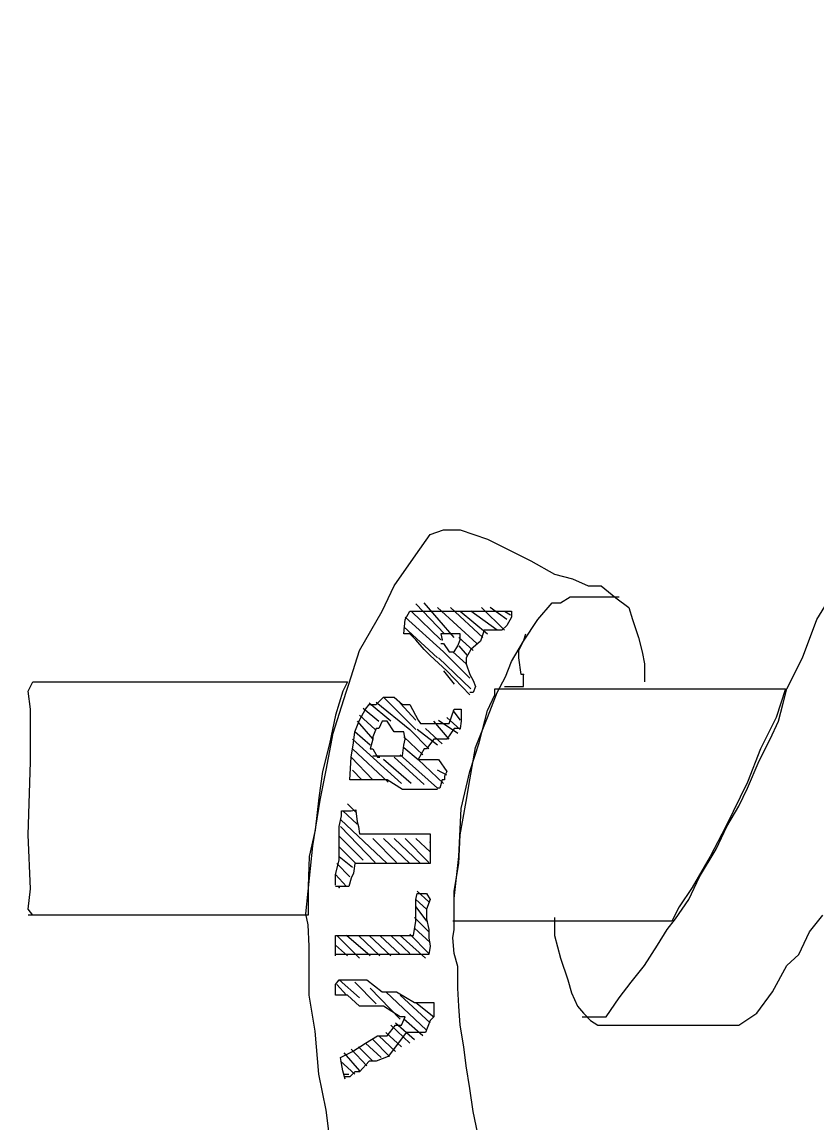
# Model space of a CAD drawing. Extents: x 730854 to 731444, y 4378581 to 4379608.
# Drawn here: x 730886.57 to 730893.22, y 4379448.42 to 4379457.63 of the extents above; entities that cross this region are included whole.
import ezdxf

# ---------------------------------------------------------------- set-up
doc = ezdxf.new("R2010")
doc.units = 0
doc.layers.get('0').update_dxf_attribs({"linetype": 'CONTINUOUS'})

msp = doc.modelspace()

# ---------------------------------------------------------------- linework, layer by layer
at = {"color": 0, "linetype": 'CONTINUOUS'}
for p, q in [((730889.86, 4379453.18), (730889.98, 4379453.35)), ((730889.86, 4379453.18), (730889.98, 4379453.35)), ((730889.98, 4379453.35), (730890.09, 4379453.39)), ((730889.98, 4379453.35), (730890.09, 4379453.39)), ((730890.09, 4379453.39), (730890.23, 4379453.39)), ((730890.09, 4379453.39), (730890.23, 4379453.39)), ((730890.23, 4379453.39), (730890.46, 4379453.31)), ((730890.23, 4379453.39), (730890.46, 4379453.31)), ((730890.46, 4379453.31), (730890.82, 4379453.13)), ((730890.46, 4379453.31), (730890.82, 4379453.13)), ((730889.68, 4379452.92), (730889.86, 4379453.18)), ((730889.68, 4379452.92), (730889.86, 4379453.18)), ((730890.82, 4379453.13), (730891.02, 4379453.02)), ((730890.82, 4379453.13), (730891.02, 4379453.02)), ((730891.02, 4379453.02), (730891.17, 4379452.98)), ((730891.02, 4379453.02), (730891.17, 4379452.98)), ((730891.17, 4379452.98), (730891.3, 4379452.92)), ((730891.17, 4379452.98), (730891.3, 4379452.92)), ((730893.21, 4379452.64), (730893.42, 4379452.98)), ((730893.21, 4379452.64), (730893.42, 4379452.98)), ((730889.58, 4379452.71), (730889.68, 4379452.92)), ((730889.58, 4379452.71), (730889.68, 4379452.92)), ((730891.3, 4379452.92), (730891.41, 4379452.92)), ((730891.3, 4379452.92), (730891.41, 4379452.92)), ((730891.41, 4379452.92), (730891.53, 4379452.82)), ((730891.41, 4379452.92), (730891.53, 4379452.82)), ((730891.07, 4379452.78), (730891.15, 4379452.83)), ((730891.07, 4379452.78), (730891.15, 4379452.83)), ((730891.15, 4379452.83), (730891.2, 4379452.83)), ((730891.15, 4379452.83), (730891.2, 4379452.83)), ((730891.2, 4379452.83), (730891.26, 4379452.83)), ((730891.2, 4379452.83), (730891.26, 4379452.83)), ((730891.26, 4379452.83), (730891.33, 4379452.83)), ((730891.26, 4379452.83), (730891.33, 4379452.83)), ((730891.33, 4379452.83), (730891.41, 4379452.83)), ((730891.33, 4379452.83), (730891.41, 4379452.83)), ((730891.41, 4379452.83), (730891.48, 4379452.83)), ((730891.41, 4379452.83), (730891.48, 4379452.83)), ((730891.48, 4379452.83), (730891.56, 4379452.83)), ((730891.48, 4379452.83), (730891.56, 4379452.83)), ((730891.53, 4379452.82), (730891.64, 4379452.74)), ((730891.53, 4379452.82), (730891.64, 4379452.74)), ((730889.39, 4379452.38), (730889.58, 4379452.71)), ((730889.39, 4379452.38), (730889.58, 4379452.71)), ((730889.77, 4379452.64), (730889.81, 4379452.71)), ((730889.77, 4379452.64), (730889.81, 4379452.71)), ((730889.81, 4379452.71), (730889.85, 4379452.71)), ((730889.81, 4379452.71), (730889.85, 4379452.71)), ((730890.07, 4379452.47), (730889.82, 4379452.71)), ((730890.07, 4379452.47), (730889.82, 4379452.71)), ((730889.85, 4379452.71), (730890.01, 4379452.71)), ((730889.85, 4379452.71), (730890.01, 4379452.71)), ((730889.86, 4379452.77), (730890.1, 4379452.52)), ((730889.86, 4379452.77), (730890.1, 4379452.52)), ((730890.18, 4379452.49), (730889.93, 4379452.78)), ((730890.18, 4379452.49), (730889.93, 4379452.78)), ((730890.01, 4379452.71), (730890.1, 4379452.71)), ((730890.01, 4379452.71), (730890.1, 4379452.71)), ((730890.04, 4379452.74), (730890.37, 4379452.44)), ((730890.04, 4379452.74), (730890.37, 4379452.44)), ((730890.1, 4379452.71), (730890.22, 4379452.71)), ((730890.1, 4379452.71), (730890.22, 4379452.71)), ((730890.42, 4379452.49), (730890.15, 4379452.74)), ((730890.42, 4379452.49), (730890.15, 4379452.74)), ((730890.22, 4379452.71), (730890.31, 4379452.71)), ((730890.22, 4379452.71), (730890.31, 4379452.71)), ((730890.23, 4379452.71), (730890.46, 4379452.52)), ((730890.23, 4379452.71), (730890.46, 4379452.52)), ((730890.31, 4379452.71), (730890.41, 4379452.71)), ((730890.31, 4379452.71), (730890.41, 4379452.71)), ((730890.54, 4379452.55), (730890.32, 4379452.71)), ((730890.54, 4379452.55), (730890.32, 4379452.71)), ((730890.41, 4379452.74), (730890.6, 4379452.55)), ((730890.41, 4379452.74), (730890.6, 4379452.55)), ((730890.41, 4379452.71), (730890.46, 4379452.71)), ((730890.41, 4379452.71), (730890.46, 4379452.71)), ((730890.46, 4379452.71), (730890.54, 4379452.71)), ((730890.46, 4379452.71), (730890.54, 4379452.71)), ((730890.62, 4379452.64), (730890.48, 4379452.74)), ((730890.62, 4379452.64), (730890.48, 4379452.74)), ((730890.54, 4379452.71), (730890.58, 4379452.71)), ((730890.54, 4379452.71), (730890.58, 4379452.71)), ((730890.58, 4379452.71), (730890.66, 4379452.71)), ((730890.58, 4379452.71), (730890.66, 4379452.71)), ((730890.6, 4379452.71), (730890.65, 4379452.68)), ((730890.6, 4379452.71), (730890.65, 4379452.68)), ((730890.66, 4379452.71), (730890.66, 4379452.66)), ((730890.66, 4379452.71), (730890.66, 4379452.66)), ((730890.88, 4379452.64), (730891, 4379452.78)), ((730890.88, 4379452.64), (730891, 4379452.78)), ((730891, 4379452.78), (730891.07, 4379452.78)), ((730891, 4379452.78), (730891.07, 4379452.78)), ((730891.64, 4379452.74), (730891.67, 4379452.64)), ((730891.64, 4379452.74), (730891.67, 4379452.64)), ((730889.76, 4379452.52), (730889.77, 4379452.64)), ((730889.76, 4379452.52), (730889.77, 4379452.64)), ((730889.77, 4379452.66), (730890.09, 4379452.37)), ((730889.77, 4379452.66), (730890.09, 4379452.37)), ((730890.66, 4379452.66), (730890.62, 4379452.59)), ((730890.66, 4379452.66), (730890.62, 4379452.59)), ((730890.76, 4379452.46), (730890.88, 4379452.64)), ((730890.76, 4379452.46), (730890.88, 4379452.64)), ((730891.67, 4379452.64), (730891.72, 4379452.49)), ((730891.67, 4379452.64), (730891.72, 4379452.49)), ((730893.09, 4379452.32), (730893.21, 4379452.64)), ((730893.09, 4379452.32), (730893.21, 4379452.64)), ((730890.04, 4379452.32), (730889.76, 4379452.58)), ((730890.04, 4379452.32), (730889.76, 4379452.58)), ((730889.81, 4379452.52), (730889.76, 4379452.52)), ((730889.81, 4379452.52), (730889.76, 4379452.52)), ((730889.86, 4379452.47), (730889.81, 4379452.52)), ((730889.86, 4379452.47), (730889.81, 4379452.52)), ((730890.08, 4379452.52), (730890.07, 4379452.52)), ((730890.07, 4379452.52), (730890.08, 4379452.47)), ((730890.08, 4379452.52), (730890.07, 4379452.52)), ((730890.07, 4379452.52), (730890.08, 4379452.47)), ((730890.12, 4379452.52), (730890.08, 4379452.52)), ((730890.12, 4379452.52), (730890.08, 4379452.52)), ((730890.18, 4379452.52), (730890.12, 4379452.52)), ((730890.18, 4379452.52), (730890.12, 4379452.52)), ((730890.23, 4379452.52), (730890.18, 4379452.52)), ((730890.23, 4379452.52), (730890.18, 4379452.52)), ((730890.23, 4379452.47), (730890.23, 4379452.52)), ((730890.23, 4379452.47), (730890.23, 4379452.52)), ((730890.43, 4379452.55), (730890.4, 4379452.46)), ((730890.43, 4379452.55), (730890.4, 4379452.46)), ((730890.48, 4379452.55), (730890.43, 4379452.55)), ((730890.48, 4379452.55), (730890.43, 4379452.55)), ((730890.55, 4379452.55), (730890.48, 4379452.55)), ((730890.55, 4379452.55), (730890.48, 4379452.55)), ((730890.58, 4379452.55), (730890.55, 4379452.55)), ((730890.58, 4379452.55), (730890.55, 4379452.55)), ((730890.62, 4379452.59), (730890.58, 4379452.55)), ((730890.62, 4379452.59), (730890.58, 4379452.55)), ((730890.76, 4379452.46), (730890.78, 4379452.52)), ((730890.76, 4379452.46), (730890.78, 4379452.52)), ((730889.93, 4379452.39), (730889.86, 4379452.47)), ((730889.93, 4379452.39), (730889.86, 4379452.47)), ((730890.07, 4379452.44), (730890.09, 4379452.44)), ((730890.07, 4379452.44), (730890.09, 4379452.44)), ((730890.09, 4379452.44), (730890.14, 4379452.37)), ((730890.09, 4379452.44), (730890.14, 4379452.37)), ((730890.21, 4379452.42), (730890.23, 4379452.47)), ((730890.21, 4379452.42), (730890.23, 4379452.47)), ((730890.34, 4379452.38), (730890.22, 4379452.49)), ((730890.34, 4379452.38), (730890.22, 4379452.49)), ((730890.4, 4379452.46), (730890.32, 4379452.39)), ((730890.4, 4379452.46), (730890.32, 4379452.39)), ((730890.66, 4379452.29), (730890.76, 4379452.46)), ((730890.66, 4379452.29), (730890.76, 4379452.46)), ((730890.72, 4379452.38), (730890.76, 4379452.46)), ((730890.72, 4379452.38), (730890.76, 4379452.46)), ((730891.72, 4379452.49), (730891.75, 4379452.37)), ((730891.72, 4379452.49), (730891.75, 4379452.37)), ((730889.3, 4379452.1), (730889.39, 4379452.38)), ((730889.3, 4379452.1), (730889.39, 4379452.38)), ((730889.98, 4379452.34), (730889.93, 4379452.39)), ((730889.98, 4379452.34), (730889.93, 4379452.39)), ((730890.12, 4379452.21), (730889.98, 4379452.34)), ((730890.12, 4379452.21), (730889.98, 4379452.34)), ((730890.09, 4379452.37), (730890.31, 4379452.15)), ((730890.09, 4379452.37), (730890.31, 4379452.15)), ((730890.14, 4379452.37), (730890.18, 4379452.37)), ((730890.14, 4379452.37), (730890.18, 4379452.37)), ((730890.28, 4379452.27), (730890.17, 4379452.37)), ((730890.28, 4379452.27), (730890.17, 4379452.37)), ((730890.18, 4379452.37), (730890.21, 4379452.42)), ((730890.18, 4379452.37), (730890.21, 4379452.42)), ((730890.22, 4379452.42), (730890.29, 4379452.34)), ((730890.22, 4379452.42), (730890.29, 4379452.34)), ((730890.32, 4379452.39), (730890.28, 4379452.32)), ((730890.32, 4379452.39), (730890.28, 4379452.32)), ((730890.72, 4379452.32), (730890.72, 4379452.38)), ((730890.72, 4379452.32), (730890.72, 4379452.38)), ((730891.75, 4379452.37), (730891.77, 4379452.27)), ((730891.75, 4379452.37), (730891.77, 4379452.27)), ((730890.32, 4379452.06), (730890.05, 4379452.32)), ((730890.32, 4379452.06), (730890.05, 4379452.32)), ((730890.28, 4379452.32), (730890.28, 4379452.27)), ((730890.28, 4379452.32), (730890.28, 4379452.27)), ((730890.28, 4379452.27), (730890.31, 4379452.18)), ((730890.28, 4379452.27), (730890.31, 4379452.18)), ((730890.61, 4379452.16), (730890.66, 4379452.29)), ((730890.61, 4379452.16), (730890.66, 4379452.29)), ((730890.74, 4379452.18), (730890.72, 4379452.32)), ((730890.74, 4379452.18), (730890.72, 4379452.32)), ((730891.77, 4379452.27), (730891.77, 4379452.18)), ((730891.77, 4379452.27), (730891.77, 4379452.18)), ((730892.96, 4379452.06), (730893.09, 4379452.32)), ((730892.96, 4379452.06), (730893.09, 4379452.32)), ((730890.09, 4379452.21), (730890.18, 4379452.1)), ((730890.09, 4379452.21), (730890.18, 4379452.1)), ((730890.31, 4379452.01), (730890.12, 4379452.21)), ((730890.31, 4379452.01), (730890.12, 4379452.21)), ((730890.31, 4379452.18), (730890.34, 4379452.13)), ((730890.31, 4379452.18), (730890.34, 4379452.13)), ((730890.54, 4379452.03), (730890.61, 4379452.16)), ((730890.54, 4379452.03), (730890.61, 4379452.16)), ((730890.76, 4379452.18), (730890.74, 4379452.18)), ((730890.76, 4379452.18), (730890.74, 4379452.18)), ((730890.76, 4379452.08), (730890.76, 4379452.18)), ((730890.76, 4379452.08), (730890.76, 4379452.18)), ((730891.77, 4379452.18), (730891.77, 4379452.12)), ((730891.77, 4379452.18), (730891.77, 4379452.12)), ((730886.62, 4379452.04), (730886.66, 4379452.12)), ((730886.62, 4379452.04), (730886.66, 4379452.12)), ((730886.66, 4379452.12), (730886.86, 4379452.12)), ((730886.66, 4379452.12), (730886.86, 4379452.12)), ((730886.86, 4379452.12), (730887.6, 4379452.12)), ((730886.86, 4379452.12), (730887.6, 4379452.12)), ((730887.6, 4379452.12), (730888.55, 4379452.12)), ((730887.6, 4379452.12), (730888.55, 4379452.12)), ((730888.55, 4379452.12), (730888.97, 4379452.12)), ((730888.55, 4379452.12), (730888.97, 4379452.12)), ((730888.97, 4379452.12), (730889.29, 4379452.12)), ((730888.97, 4379452.12), (730889.29, 4379452.12)), ((730889.29, 4379452.12), (730889.25, 4379452.04)), ((730889.29, 4379452.12), (730889.25, 4379452.04)), ((730889.28, 4379452.04), (730889.3, 4379452.1)), ((730889.28, 4379452.04), (730889.3, 4379452.1)), ((730890.34, 4379452.13), (730890.36, 4379452.08)), ((730890.34, 4379452.13), (730890.36, 4379452.08)), ((730890.36, 4379452.08), (730890.34, 4379452.03)), ((730890.36, 4379452.08), (730890.34, 4379452.03)), ((730890.52, 4379452.01), (730890.52, 4379452.06)), ((730890.52, 4379452.06), (730890.55, 4379452.06)), ((730890.52, 4379452.01), (730890.52, 4379452.06)), ((730890.52, 4379452.06), (730890.55, 4379452.06)), ((730890.55, 4379452.06), (730890.65, 4379452.06)), ((730890.55, 4379452.06), (730890.65, 4379452.06)), ((730890.6, 4379452.08), (730890.66, 4379452.08)), ((730890.6, 4379452.08), (730890.66, 4379452.08)), ((730890.65, 4379452.06), (730890.78, 4379452.06)), ((730890.65, 4379452.06), (730890.78, 4379452.06)), ((730890.66, 4379452.08), (730890.74, 4379452.08)), ((730890.66, 4379452.08), (730890.74, 4379452.08)), ((730890.74, 4379452.08), (730890.76, 4379452.08)), ((730890.74, 4379452.08), (730890.76, 4379452.08)), ((730890.78, 4379452.06), (730891.07, 4379452.06)), ((730890.78, 4379452.06), (730891.07, 4379452.06)), ((730891.07, 4379452.06), (730891.29, 4379452.06)), ((730891.07, 4379452.06), (730891.29, 4379452.06)), ((730891.29, 4379452.06), (730891.53, 4379452.06)), ((730891.29, 4379452.06), (730891.53, 4379452.06)), ((730891.53, 4379452.06), (730891.68, 4379452.06)), ((730891.53, 4379452.06), (730891.68, 4379452.06)), ((730891.68, 4379452.06), (730891.82, 4379452.06)), ((730891.68, 4379452.06), (730891.82, 4379452.06)), ((730891.82, 4379452.06), (730892.12, 4379452.06)), ((730891.82, 4379452.06), (730892.12, 4379452.06)), ((730892.12, 4379452.06), (730892.37, 4379452.06)), ((730892.12, 4379452.06), (730892.37, 4379452.06)), ((730892.37, 4379452.06), (730892.56, 4379452.06)), ((730892.37, 4379452.06), (730892.56, 4379452.06)), ((730892.56, 4379452.06), (730892.7, 4379452.06)), ((730892.56, 4379452.06), (730892.7, 4379452.06)), ((730892.7, 4379452.06), (730892.84, 4379452.06)), ((730892.7, 4379452.06), (730892.84, 4379452.06)), ((730892.84, 4379452.06), (730892.93, 4379452.06)), ((730892.84, 4379452.06), (730892.93, 4379452.06)), ((730892.95, 4379452.06), (730892.87, 4379451.82)), ((730892.95, 4379452.06), (730892.87, 4379451.82)), ((730892.93, 4379452.06), (730892.95, 4379452.06)), ((730892.93, 4379451.94), (730892.96, 4379452.06)), ((730892.93, 4379452.06), (730892.95, 4379452.06)), ((730892.93, 4379451.94), (730892.96, 4379452.06)), ((730886.64, 4379451.89), (730886.62, 4379452.04)), ((730886.64, 4379451.89), (730886.62, 4379452.04)), ((730889.25, 4379452.04), (730889.19, 4379451.84)), ((730889.25, 4379452.04), (730889.19, 4379451.84)), ((730889.24, 4379451.91), (730889.28, 4379452.04)), ((730889.24, 4379451.91), (730889.28, 4379452.04)), ((730889.53, 4379451.93), (730889.59, 4379451.99)), ((730889.53, 4379451.93), (730889.59, 4379451.99)), ((730889.59, 4379451.99), (730889.68, 4379451.99)), ((730889.86, 4379451.72), (730889.59, 4379451.99)), ((730889.59, 4379451.99), (730889.68, 4379451.99)), ((730889.86, 4379451.72), (730889.59, 4379451.99)), ((730889.68, 4379451.99), (730889.75, 4379451.93)), ((730889.68, 4379451.99), (730889.75, 4379451.93)), ((730890.34, 4379452.03), (730890.31, 4379452.03)), ((730890.34, 4379452.03), (730890.31, 4379452.03)), ((730890.46, 4379451.82), (730890.54, 4379452.03)), ((730890.46, 4379451.82), (730890.54, 4379452.03)), ((730890.46, 4379451.88), (730890.52, 4379452.01)), ((730890.46, 4379451.88), (730890.52, 4379452.01)), ((730886.64, 4379451.45), (730886.64, 4379451.89)), ((730886.64, 4379451.45), (730886.64, 4379451.89)), ((730889.17, 4379451.69), (730889.24, 4379451.91)), ((730889.17, 4379451.69), (730889.24, 4379451.91)), ((730889.39, 4379451.8), (730889.44, 4379451.89)), ((730889.39, 4379451.8), (730889.44, 4379451.89)), ((730889.42, 4379451.9), (730889.55, 4379451.79)), ((730889.42, 4379451.9), (730889.55, 4379451.79)), ((730889.44, 4379451.89), (730889.47, 4379451.93)), ((730889.44, 4379451.89), (730889.47, 4379451.93)), ((730889.65, 4379451.79), (730889.47, 4379451.94)), ((730889.65, 4379451.79), (730889.47, 4379451.94)), ((730889.47, 4379451.93), (730889.53, 4379451.93)), ((730889.47, 4379451.93), (730889.53, 4379451.93)), ((730889.53, 4379451.95), (730889.81, 4379451.72)), ((730889.53, 4379451.95), (730889.81, 4379451.72)), ((730889.73, 4379451.94), (730889.86, 4379451.8)), ((730889.73, 4379451.94), (730889.86, 4379451.8)), ((730889.75, 4379451.93), (730889.81, 4379451.93)), ((730889.75, 4379451.93), (730889.81, 4379451.93)), ((730889.81, 4379451.93), (730889.88, 4379451.8)), ((730889.81, 4379451.93), (730889.88, 4379451.8)), ((730890.14, 4379451.77), (730890.18, 4379451.89)), ((730890.14, 4379451.77), (730890.18, 4379451.89)), ((730890.17, 4379451.88), (730890.23, 4379451.8)), ((730890.17, 4379451.88), (730890.23, 4379451.8)), ((730890.18, 4379451.89), (730890.22, 4379451.89)), ((730890.18, 4379451.89), (730890.22, 4379451.89)), ((730890.22, 4379451.89), (730890.24, 4379451.89)), ((730890.22, 4379451.89), (730890.24, 4379451.89)), ((730890.24, 4379451.89), (730890.24, 4379451.79)), ((730890.24, 4379451.89), (730890.24, 4379451.79)), ((730890.39, 4379451.61), (730890.46, 4379451.88)), ((730890.39, 4379451.61), (730890.46, 4379451.88)), ((730892.89, 4379451.79), (730892.93, 4379451.94)), ((730892.89, 4379451.79), (730892.93, 4379451.94)), ((730889.19, 4379451.84), (730889.14, 4379451.6)), ((730889.19, 4379451.84), (730889.14, 4379451.6)), ((730889.35, 4379451.7), (730889.39, 4379451.8)), ((730889.35, 4379451.7), (730889.39, 4379451.8)), ((730889.37, 4379451.79), (730889.5, 4379451.64)), ((730889.37, 4379451.79), (730889.5, 4379451.64)), ((730889.52, 4379451.72), (730889.39, 4379451.84)), ((730889.52, 4379451.72), (730889.39, 4379451.84)), ((730889.58, 4379451.79), (730889.55, 4379451.73)), ((730889.58, 4379451.79), (730889.55, 4379451.73)), ((730889.62, 4379451.79), (730889.58, 4379451.79)), ((730889.62, 4379451.79), (730889.58, 4379451.79)), ((730889.68, 4379451.7), (730889.62, 4379451.79)), ((730889.68, 4379451.7), (730889.62, 4379451.79)), ((730889.88, 4379451.8), (730889.9, 4379451.77)), ((730889.88, 4379451.8), (730889.9, 4379451.77)), ((730890.14, 4379451.64), (730890.01, 4379451.79)), ((730890.14, 4379451.64), (730890.01, 4379451.79)), ((730890.05, 4379451.8), (730890.21, 4379451.69)), ((730890.05, 4379451.8), (730890.21, 4379451.69)), ((730890.23, 4379451.72), (730890.12, 4379451.82)), ((730890.23, 4379451.72), (730890.12, 4379451.82)), ((730890.24, 4379451.79), (730890.23, 4379451.73)), ((730890.24, 4379451.79), (730890.23, 4379451.73)), ((730890.36, 4379451.57), (730890.46, 4379451.82)), ((730890.36, 4379451.57), (730890.46, 4379451.82)), ((730892.87, 4379451.82), (730892.74, 4379451.56)), ((730892.87, 4379451.82), (730892.74, 4379451.56)), ((730892.82, 4379451.64), (730892.89, 4379451.79)), ((730892.82, 4379451.64), (730892.89, 4379451.79)), ((730889.11, 4379451.38), (730889.17, 4379451.69)), ((730889.11, 4379451.38), (730889.17, 4379451.69)), ((730889.34, 4379451.61), (730889.35, 4379451.7)), ((730889.34, 4379451.61), (730889.35, 4379451.7)), ((730889.48, 4379451.59), (730889.35, 4379451.7)), ((730889.48, 4379451.59), (730889.35, 4379451.7)), ((730889.53, 4379451.73), (730889.5, 4379451.66)), ((730889.53, 4379451.73), (730889.5, 4379451.66)), ((730889.55, 4379451.73), (730889.53, 4379451.73)), ((730889.55, 4379451.73), (730889.53, 4379451.73)), ((730889.73, 4379451.7), (730889.68, 4379451.7)), ((730889.73, 4379451.7), (730889.68, 4379451.7)), ((730889.76, 4379451.7), (730889.73, 4379451.7)), ((730889.76, 4379451.7), (730889.73, 4379451.7)), ((730889.77, 4379451.64), (730889.76, 4379451.7)), ((730889.77, 4379451.64), (730889.76, 4379451.7)), ((730889.81, 4379451.72), (730889.97, 4379451.56)), ((730889.81, 4379451.72), (730889.97, 4379451.56)), ((730890.04, 4379451.59), (730889.87, 4379451.72)), ((730890.04, 4379451.59), (730889.87, 4379451.72)), ((730889.9, 4379451.77), (730889.94, 4379451.77)), ((730889.9, 4379451.77), (730889.94, 4379451.77)), ((730889.94, 4379451.77), (730890.02, 4379451.77)), ((730889.94, 4379451.77), (730890.02, 4379451.77)), ((730889.94, 4379451.73), (730890.08, 4379451.6)), ((730889.94, 4379451.73), (730890.08, 4379451.6)), ((730890.02, 4379451.77), (730890.09, 4379451.77)), ((730890.02, 4379451.77), (730890.09, 4379451.77)), ((730890.09, 4379451.77), (730890.14, 4379451.77)), ((730890.09, 4379451.77), (730890.14, 4379451.77)), ((730890.18, 4379451.73), (730890.12, 4379451.64)), ((730890.18, 4379451.73), (730890.12, 4379451.64)), ((730890.23, 4379451.73), (730890.18, 4379451.73)), ((730890.23, 4379451.73), (730890.18, 4379451.73)), ((730889.14, 4379451.6), (730889.08, 4379451.37)), ((730889.14, 4379451.6), (730889.08, 4379451.37)), ((730889.32, 4379451.49), (730889.34, 4379451.61)), ((730889.32, 4379451.49), (730889.34, 4379451.61)), ((730889.33, 4379451.64), (730889.74, 4379451.27)), ((730889.33, 4379451.64), (730889.74, 4379451.27)), ((730889.5, 4379451.64), (730889.48, 4379451.56)), ((730889.5, 4379451.64), (730889.48, 4379451.56)), ((730889.5, 4379451.66), (730889.5, 4379451.64)), ((730889.5, 4379451.66), (730889.5, 4379451.64)), ((730889.92, 4379451.51), (730889.76, 4379451.66)), ((730889.92, 4379451.51), (730889.76, 4379451.66)), ((730889.76, 4379451.59), (730889.77, 4379451.64)), ((730889.76, 4379451.59), (730889.77, 4379451.64)), ((730890.01, 4379451.64), (730889.95, 4379451.56)), ((730890.01, 4379451.64), (730889.95, 4379451.56)), ((730890.05, 4379451.64), (730890.01, 4379451.64)), ((730890.05, 4379451.64), (730890.01, 4379451.64)), ((730890.12, 4379451.64), (730890.05, 4379451.64)), ((730890.12, 4379451.64), (730890.05, 4379451.64)), ((730890.31, 4379451.37), (730890.39, 4379451.61)), ((730890.31, 4379451.37), (730890.39, 4379451.61)), ((730892.73, 4379451.46), (730892.82, 4379451.64)), ((730892.73, 4379451.46), (730892.82, 4379451.64)), ((730889.63, 4379451.28), (730889.33, 4379451.56)), ((730889.63, 4379451.28), (730889.33, 4379451.56)), ((730889.48, 4379451.56), (730889.5, 4379451.56)), ((730889.48, 4379451.56), (730889.5, 4379451.56)), ((730889.5, 4379451.56), (730889.54, 4379451.49)), ((730889.5, 4379451.56), (730889.54, 4379451.49)), ((730889.5, 4379451.5), (730889.58, 4379451.5)), ((730889.5, 4379451.5), (730889.58, 4379451.5)), ((730889.58, 4379451.5), (730889.65, 4379451.5)), ((730889.58, 4379451.5), (730889.65, 4379451.5)), ((730889.65, 4379451.5), (730889.7, 4379451.5)), ((730889.65, 4379451.5), (730889.7, 4379451.5)), ((730889.7, 4379451.5), (730889.75, 4379451.5)), ((730889.7, 4379451.5), (730889.75, 4379451.5)), ((730890.04, 4379451.23), (730889.73, 4379451.51)), ((730890.04, 4379451.23), (730889.73, 4379451.51)), ((730889.75, 4379451.5), (730889.76, 4379451.59)), ((730889.75, 4379451.5), (730889.76, 4379451.59)), ((730889.76, 4379451.57), (730889.88, 4379451.47)), ((730889.76, 4379451.57), (730889.88, 4379451.47)), ((730889.93, 4379451.56), (730889.88, 4379451.47)), ((730889.93, 4379451.56), (730889.88, 4379451.47)), ((730889.95, 4379451.56), (730889.93, 4379451.56)), ((730889.95, 4379451.56), (730889.93, 4379451.56)), ((730890.31, 4379451.3), (730890.36, 4379451.57)), ((730890.31, 4379451.3), (730890.36, 4379451.57)), ((730892.74, 4379451.56), (730892.63, 4379451.28)), ((730892.74, 4379451.56), (730892.63, 4379451.28)), ((730886.62, 4379450.84), (730886.64, 4379451.45)), ((730886.62, 4379450.84), (730886.64, 4379451.45)), ((730889.31, 4379451.3), (730889.32, 4379451.49)), ((730889.31, 4379451.3), (730889.32, 4379451.49)), ((730889.32, 4379451.49), (730889.5, 4379451.3)), ((730889.32, 4379451.49), (730889.5, 4379451.3)), ((730889.54, 4379451.49), (730889.56, 4379451.49)), ((730889.54, 4379451.49), (730889.56, 4379451.49)), ((730889.82, 4379451.27), (730889.59, 4379451.47)), ((730889.82, 4379451.27), (730889.59, 4379451.47)), ((730889.68, 4379451.49), (730889.93, 4379451.26)), ((730889.68, 4379451.49), (730889.93, 4379451.26)), ((730889.88, 4379451.47), (730889.93, 4379451.47)), ((730889.88, 4379451.47), (730890.09, 4379451.27)), ((730889.88, 4379451.47), (730889.93, 4379451.47)), ((730889.88, 4379451.47), (730890.09, 4379451.27)), ((730889.93, 4379451.47), (730889.98, 4379451.47)), ((730889.93, 4379451.47), (730889.98, 4379451.47)), ((730889.98, 4379451.47), (730890.05, 4379451.47)), ((730889.98, 4379451.47), (730890.05, 4379451.47)), ((730890.05, 4379451.47), (730890.12, 4379451.37)), ((730890.05, 4379451.47), (730890.12, 4379451.37)), ((730892.63, 4379451.23), (730892.73, 4379451.46)), ((730892.63, 4379451.23), (730892.73, 4379451.46)), ((730889.08, 4379451.37), (730889.05, 4379451.15)), ((730889.08, 4379451.37), (730889.05, 4379451.15)), ((730889.06, 4379451.13), (730889.11, 4379451.38)), ((730889.06, 4379451.13), (730889.11, 4379451.38)), ((730889.41, 4379451.3), (730889.33, 4379451.38)), ((730889.41, 4379451.3), (730889.33, 4379451.38)), ((730890.12, 4379451.34), (730890.04, 4379451.38)), ((730890.12, 4379451.34), (730890.04, 4379451.38)), ((730890.12, 4379451.37), (730890.1, 4379451.33)), ((730890.12, 4379451.37), (730890.1, 4379451.33)), ((730890.1, 4379451.33), (730890.1, 4379451.3)), ((730890.1, 4379451.33), (730890.1, 4379451.3)), ((730890.24, 4379451.06), (730890.31, 4379451.37)), ((730890.24, 4379451.06), (730890.31, 4379451.37)), ((730889.34, 4379451.3), (730889.31, 4379451.3)), ((730889.34, 4379451.3), (730889.31, 4379451.3)), ((730889.41, 4379451.3), (730889.34, 4379451.3)), ((730889.41, 4379451.3), (730889.34, 4379451.3)), ((730889.42, 4379451.3), (730889.41, 4379451.3)), ((730889.42, 4379451.3), (730889.41, 4379451.3)), ((730889.5, 4379451.3), (730889.42, 4379451.3)), ((730889.5, 4379451.3), (730889.42, 4379451.3)), ((730889.62, 4379451.3), (730889.5, 4379451.3)), ((730889.62, 4379451.3), (730889.5, 4379451.3)), ((730889.75, 4379451.22), (730889.62, 4379451.3)), ((730889.75, 4379451.22), (730889.62, 4379451.3)), ((730890.06, 4379451.23), (730890.04, 4379451.23)), ((730890.06, 4379451.23), (730890.04, 4379451.23)), ((730890.08, 4379451.3), (730890.06, 4379451.23)), ((730890.08, 4379451.3), (730890.06, 4379451.23)), ((730890.1, 4379451.3), (730890.08, 4379451.3)), ((730890.1, 4379451.3), (730890.08, 4379451.3)), ((730890.28, 4379451.12), (730890.31, 4379451.3)), ((730890.28, 4379451.12), (730890.31, 4379451.3)), ((730892.63, 4379451.28), (730892.45, 4379450.91)), ((730892.63, 4379451.28), (730892.45, 4379450.91)), ((730892.56, 4379451.08), (730892.63, 4379451.23)), ((730892.56, 4379451.08), (730892.63, 4379451.23)), ((730889.05, 4379451.15), (730889.02, 4379450.88)), ((730889.05, 4379451.15), (730889.02, 4379450.88)), ((730889.84, 4379451.22), (730889.75, 4379451.22)), ((730889.84, 4379451.22), (730889.75, 4379451.22)), ((730889.9, 4379451.22), (730889.84, 4379451.22)), ((730889.9, 4379451.22), (730889.84, 4379451.22)), ((730889.95, 4379451.22), (730889.9, 4379451.22)), ((730889.95, 4379451.22), (730889.9, 4379451.22)), ((730890.04, 4379451.22), (730889.95, 4379451.22)), ((730890.04, 4379451.22), (730889.95, 4379451.22)), ((730889, 4379450.75), (730889.06, 4379451.13)), ((730889, 4379450.75), (730889.06, 4379451.13)), ((730889.24, 4379451), (730889.24, 4379451.04)), ((730889.24, 4379451.04), (730889.26, 4379451.04)), ((730889.24, 4379451), (730889.24, 4379451.04)), ((730889.24, 4379451.04), (730889.26, 4379451.04)), ((730889.37, 4379450.93), (730889.25, 4379451.04)), ((730889.37, 4379450.93), (730889.25, 4379451.04)), ((730889.26, 4379451.04), (730889.29, 4379451.04)), ((730889.26, 4379451.04), (730889.29, 4379451.04)), ((730889.29, 4379451.1), (730889.36, 4379451.03)), ((730889.29, 4379451.1), (730889.36, 4379451.03)), ((730889.29, 4379451.04), (730889.32, 4379451.04)), ((730889.29, 4379451.04), (730889.32, 4379451.04)), ((730889.32, 4379451.04), (730889.36, 4379451.05)), ((730889.32, 4379451.04), (730889.36, 4379451.05)), ((730889.36, 4379451.05), (730889.36, 4379451.04)), ((730889.36, 4379451.05), (730889.36, 4379451.04)), ((730889.36, 4379451.04), (730889.37, 4379450.95)), ((730889.36, 4379451.04), (730889.37, 4379450.95)), ((730890.22, 4379450.66), (730890.24, 4379451.06)), ((730890.22, 4379450.66), (730890.24, 4379451.06)), ((730890.23, 4379450.84), (730890.28, 4379451.12)), ((730890.23, 4379450.84), (730890.28, 4379451.12)), ((730892.46, 4379450.91), (730892.56, 4379451.08)), ((730892.46, 4379450.91), (730892.56, 4379451.08)), ((730889.22, 4379450.91), (730889.24, 4379451)), ((730889.22, 4379450.91), (730889.24, 4379451)), ((730889.23, 4379450.97), (730889.62, 4379450.6)), ((730889.23, 4379450.97), (730889.62, 4379450.6)), ((730889.37, 4379450.95), (730889.38, 4379450.91)), ((730889.37, 4379450.95), (730889.38, 4379450.91)), ((730889.02, 4379450.88), (730888.97, 4379450.66)), ((730889.02, 4379450.88), (730888.97, 4379450.66)), ((730889.22, 4379450.78), (730889.22, 4379450.91)), ((730889.22, 4379450.78), (730889.22, 4379450.91)), ((730889.52, 4379450.61), (730889.23, 4379450.91)), ((730889.52, 4379450.61), (730889.23, 4379450.91)), ((730889.38, 4379450.91), (730889.39, 4379450.85)), ((730889.38, 4379450.91), (730889.39, 4379450.85)), ((730892.45, 4379450.91), (730892.32, 4379450.66)), ((730892.45, 4379450.91), (730892.32, 4379450.66)), ((730892.37, 4379450.72), (730892.46, 4379450.91)), ((730892.37, 4379450.72), (730892.46, 4379450.91)), ((730886.64, 4379450.39), (730886.62, 4379450.84)), ((730886.64, 4379450.39), (730886.62, 4379450.84)), ((730889.22, 4379450.83), (730889.42, 4379450.63)), ((730889.22, 4379450.83), (730889.42, 4379450.63)), ((730889.22, 4379450.63), (730889.22, 4379450.78)), ((730889.22, 4379450.63), (730889.22, 4379450.78)), ((730889.39, 4379450.85), (730889.44, 4379450.85)), ((730889.39, 4379450.85), (730889.44, 4379450.85)), ((730889.44, 4379450.85), (730889.5, 4379450.85)), ((730889.44, 4379450.85), (730889.5, 4379450.85)), ((730889.5, 4379450.85), (730889.59, 4379450.85)), ((730889.5, 4379450.85), (730889.59, 4379450.85)), ((730889.7, 4379450.61), (730889.5, 4379450.81)), ((730889.7, 4379450.61), (730889.5, 4379450.81)), ((730889.59, 4379450.85), (730889.68, 4379450.85)), ((730889.59, 4379450.85), (730889.68, 4379450.85)), ((730889.59, 4379450.81), (730889.81, 4379450.6)), ((730889.59, 4379450.81), (730889.81, 4379450.6)), ((730889.68, 4379450.85), (730889.74, 4379450.85)), ((730889.68, 4379450.85), (730889.74, 4379450.85)), ((730889.9, 4379450.6), (730889.68, 4379450.81)), ((730889.9, 4379450.6), (730889.68, 4379450.81)), ((730889.74, 4379450.85), (730889.81, 4379450.85)), ((730889.74, 4379450.85), (730889.81, 4379450.85)), ((730889.77, 4379450.81), (730889.97, 4379450.61)), ((730889.77, 4379450.81), (730889.97, 4379450.61)), ((730889.81, 4379450.85), (730889.89, 4379450.85)), ((730889.81, 4379450.85), (730889.89, 4379450.85)), ((730889.98, 4379450.7), (730889.86, 4379450.81)), ((730889.98, 4379450.7), (730889.86, 4379450.81)), ((730889.89, 4379450.85), (730889.94, 4379450.85)), ((730889.89, 4379450.85), (730889.94, 4379450.85)), ((730889.94, 4379450.85), (730889.98, 4379450.85)), ((730889.94, 4379450.85), (730889.98, 4379450.85)), ((730889.98, 4379450.85), (730889.98, 4379450.74)), ((730889.98, 4379450.85), (730889.98, 4379450.74)), ((730890.22, 4379450.6), (730890.23, 4379450.84)), ((730890.22, 4379450.6), (730890.23, 4379450.84)), ((730888.94, 4379450.18), (730889, 4379450.75)), ((730888.94, 4379450.18), (730889, 4379450.75)), ((730889.36, 4379450.6), (730889.22, 4379450.74)), ((730889.36, 4379450.6), (730889.22, 4379450.74)), ((730889.98, 4379450.74), (730889.98, 4379450.66)), ((730889.98, 4379450.74), (730889.98, 4379450.66)), ((730892.23, 4379450.49), (730892.37, 4379450.72)), ((730892.23, 4379450.49), (730892.37, 4379450.72)), ((730888.97, 4379450.66), (730888.96, 4379450.41)), ((730888.97, 4379450.66), (730888.96, 4379450.41)), ((730889.19, 4379450.51), (730889.22, 4379450.63)), ((730889.19, 4379450.51), (730889.22, 4379450.63)), ((730889.31, 4379450.49), (730889.2, 4379450.6)), ((730889.31, 4379450.49), (730889.2, 4379450.6)), ((730889.22, 4379450.66), (730889.33, 4379450.57)), ((730889.22, 4379450.66), (730889.33, 4379450.57)), ((730889.35, 4379450.6), (730889.34, 4379450.52)), ((730889.35, 4379450.6), (730889.34, 4379450.52)), ((730889.37, 4379450.6), (730889.35, 4379450.6)), ((730889.37, 4379450.6), (730889.35, 4379450.6)), ((730889.42, 4379450.6), (730889.37, 4379450.6)), ((730889.42, 4379450.6), (730889.37, 4379450.6)), ((730889.47, 4379450.6), (730889.42, 4379450.6)), ((730889.47, 4379450.6), (730889.42, 4379450.6)), ((730889.54, 4379450.6), (730889.47, 4379450.6)), ((730889.54, 4379450.6), (730889.47, 4379450.6)), ((730889.59, 4379450.6), (730889.54, 4379450.6)), ((730889.59, 4379450.6), (730889.54, 4379450.6)), ((730889.65, 4379450.6), (730889.59, 4379450.6)), ((730889.65, 4379450.6), (730889.59, 4379450.6)), ((730889.75, 4379450.6), (730889.65, 4379450.6)), ((730889.75, 4379450.6), (730889.65, 4379450.6)), ((730889.85, 4379450.6), (730889.75, 4379450.6)), ((730889.85, 4379450.6), (730889.75, 4379450.6)), ((730889.9, 4379450.6), (730889.85, 4379450.6)), ((730889.9, 4379450.6), (730889.85, 4379450.6)), ((730889.98, 4379450.6), (730889.9, 4379450.6)), ((730889.98, 4379450.6), (730889.9, 4379450.6)), ((730889.98, 4379450.66), (730889.98, 4379450.6)), ((730889.98, 4379450.66), (730889.98, 4379450.6)), ((730890.18, 4379450.31), (730890.22, 4379450.66)), ((730890.18, 4379450.31), (730890.22, 4379450.66)), ((730890.18, 4379450.37), (730890.22, 4379450.6)), ((730890.18, 4379450.37), (730890.22, 4379450.6)), ((730892.32, 4379450.66), (730892.17, 4379450.4)), ((730892.32, 4379450.66), (730892.17, 4379450.4)), ((730889.19, 4379450.42), (730889.19, 4379450.51)), ((730889.19, 4379450.51), (730889.28, 4379450.41)), ((730889.19, 4379450.42), (730889.19, 4379450.51)), ((730889.19, 4379450.51), (730889.28, 4379450.41)), ((730889.34, 4379450.52), (730889.32, 4379450.48)), ((730889.34, 4379450.52), (730889.32, 4379450.48)), ((730892.14, 4379450.3), (730892.23, 4379450.49)), ((730892.14, 4379450.3), (730892.23, 4379450.49)), ((730888.96, 4379450.41), (730888.96, 4379450.24)), ((730888.96, 4379450.41), (730888.96, 4379450.24)), ((730889.22, 4379450.41), (730889.19, 4379450.41)), ((730889.22, 4379450.41), (730889.19, 4379450.41)), ((730889.23, 4379450.41), (730889.22, 4379450.41)), ((730889.23, 4379450.41), (730889.22, 4379450.41)), ((730889.27, 4379450.41), (730889.23, 4379450.41)), ((730889.27, 4379450.41), (730889.23, 4379450.41)), ((730889.3, 4379450.41), (730889.27, 4379450.41)), ((730889.3, 4379450.41), (730889.27, 4379450.41)), ((730889.32, 4379450.48), (730889.3, 4379450.41)), ((730889.32, 4379450.48), (730889.3, 4379450.41)), ((730892.17, 4379450.4), (730892.06, 4379450.24)), ((730892.17, 4379450.4), (730892.06, 4379450.24)), ((730886.62, 4379450.22), (730886.64, 4379450.39)), ((730886.62, 4379450.22), (730886.64, 4379450.39)), ((730889.86, 4379450.3), (730889.87, 4379450.35)), ((730889.86, 4379450.3), (730889.87, 4379450.35)), ((730889.87, 4379450.37), (730889.97, 4379450.28)), ((730889.87, 4379450.37), (730889.97, 4379450.28)), ((730889.87, 4379450.35), (730889.89, 4379450.35)), ((730889.87, 4379450.35), (730889.89, 4379450.35)), ((730889.89, 4379450.35), (730889.93, 4379450.35)), ((730889.89, 4379450.35), (730889.93, 4379450.35)), ((730889.93, 4379450.35), (730889.95, 4379450.35)), ((730889.93, 4379450.35), (730889.95, 4379450.35)), ((730889.95, 4379450.35), (730889.98, 4379450.3)), ((730889.95, 4379450.35), (730889.98, 4379450.3)), ((730890.18, 4379450.19), (730890.18, 4379450.37)), ((730890.18, 4379450.19), (730890.18, 4379450.37)), ((730890.18, 4379450.12), (730890.18, 4379450.31)), ((730890.18, 4379450.12), (730890.18, 4379450.31)), ((730886.66, 4379450.17), (730886.62, 4379450.22)), ((730886.66, 4379450.17), (730886.62, 4379450.22)), ((730888.96, 4379450.24), (730888.96, 4379450.17)), ((730888.96, 4379450.24), (730888.96, 4379450.17)), ((730889.86, 4379450.24), (730889.86, 4379450.3)), ((730889.95, 4379450.22), (730889.86, 4379450.3)), ((730889.86, 4379450.24), (730889.86, 4379450.3)), ((730889.95, 4379450.22), (730889.86, 4379450.3)), ((730889.86, 4379450.12), (730889.86, 4379450.24)), ((730889.86, 4379450.24), (730889.95, 4379450.12)), ((730889.86, 4379450.12), (730889.86, 4379450.24)), ((730889.86, 4379450.24), (730889.95, 4379450.12)), ((730889.98, 4379450.3), (730889.95, 4379450.22)), ((730889.98, 4379450.3), (730889.95, 4379450.22)), ((730889.95, 4379450.22), (730889.95, 4379450.14)), ((730889.95, 4379450.22), (730889.95, 4379450.14)), ((730892.06, 4379450.24), (730892, 4379450.12)), ((730892.06, 4379450.24), (730892, 4379450.12)), ((730892.03, 4379450.14), (730892.14, 4379450.3)), ((730892.03, 4379450.14), (730892.14, 4379450.3)), ((730886.67, 4379450.17), (730886.62, 4379450.17)), ((730886.67, 4379450.17), (730886.62, 4379450.17)), ((730886.71, 4379450.17), (730886.66, 4379450.17)), ((730886.71, 4379450.17), (730886.66, 4379450.17)), ((730886.78, 4379450.17), (730886.67, 4379450.17)), ((730886.78, 4379450.17), (730886.67, 4379450.17)), ((730886.96, 4379450.17), (730886.78, 4379450.17)), ((730886.96, 4379450.17), (730886.78, 4379450.17)), ((730887.24, 4379450.17), (730886.96, 4379450.17)), ((730887.24, 4379450.17), (730886.96, 4379450.17)), ((730887.78, 4379450.17), (730887.24, 4379450.17)), ((730887.78, 4379450.17), (730887.24, 4379450.17)), ((730888.14, 4379450.17), (730887.78, 4379450.17)), ((730888.14, 4379450.17), (730887.78, 4379450.17)), ((730888.47, 4379450.17), (730888.14, 4379450.17)), ((730888.47, 4379450.17), (730888.14, 4379450.17)), ((730888.8, 4379450.17), (730888.47, 4379450.17)), ((730888.8, 4379450.17), (730888.47, 4379450.17)), ((730888.96, 4379450.17), (730888.8, 4379450.17)), ((730888.96, 4379450.17), (730888.8, 4379450.17)), ((730888.96, 4379450.09), (730888.94, 4379450.18)), ((730888.96, 4379450.09), (730888.94, 4379450.18)), ((730889.84, 4379450), (730889.86, 4379450.12)), ((730889.84, 4379450), (730889.86, 4379450.12)), ((730889.97, 4379450.03), (730889.85, 4379450.15)), ((730889.97, 4379450.03), (730889.85, 4379450.15)), ((730889.95, 4379450.14), (730889.97, 4379450.05)), ((730889.95, 4379450.14), (730889.97, 4379450.05)), ((730890.26, 4379450.12), (730890.17, 4379450.12)), ((730890.26, 4379450.12), (730890.17, 4379450.12)), ((730890.18, 4379450.14), (730890.18, 4379450.19)), ((730890.18, 4379450.14), (730890.18, 4379450.19)), ((730890.18, 4379450.05), (730890.18, 4379450.14)), ((730890.18, 4379450.05), (730890.18, 4379450.14)), ((730890.23, 4379450.12), (730890.18, 4379450.12)), ((730890.23, 4379450.12), (730890.18, 4379450.12)), ((730890.4, 4379450.12), (730890.26, 4379450.12)), ((730890.4, 4379450.12), (730890.26, 4379450.12)), ((730890.66, 4379450.12), (730890.4, 4379450.12)), ((730890.66, 4379450.12), (730890.4, 4379450.12)), ((730891.02, 4379450.12), (730890.66, 4379450.12)), ((730891.02, 4379450.12), (730890.66, 4379450.12)), ((730891.02, 4379450.15), (730891.02, 4379450)), ((730891.02, 4379450.15), (730891.02, 4379450)), ((730891.21, 4379450.12), (730891.02, 4379450.12)), ((730891.21, 4379450.12), (730891.02, 4379450.12)), ((730891.43, 4379450.12), (730891.21, 4379450.12)), ((730891.43, 4379450.12), (730891.21, 4379450.12)), ((730891.76, 4379450.12), (730891.43, 4379450.12)), ((730891.76, 4379450.12), (730891.43, 4379450.12)), ((730892, 4379450.12), (730891.76, 4379450.12)), ((730892, 4379450.12), (730891.76, 4379450.12)), ((730891.96, 4379450.05), (730892.03, 4379450.14)), ((730891.96, 4379450.05), (730892.03, 4379450.14)), ((730893.15, 4379450.03), (730893.26, 4379450.17)), ((730893.15, 4379450.03), (730893.26, 4379450.17)), ((730888.97, 4379449.91), (730888.96, 4379450.09)), ((730888.97, 4379449.91), (730888.96, 4379450.09)), ((730889.85, 4379450.06), (730889.98, 4379449.94)), ((730889.85, 4379450.06), (730889.98, 4379449.94)), ((730889.97, 4379450.05), (730889.97, 4379449.98)), ((730889.97, 4379450.05), (730889.97, 4379449.98)), ((730890.17, 4379449.98), (730890.18, 4379450.05)), ((730890.17, 4379449.98), (730890.18, 4379450.05)), ((730891.88, 4379449.92), (730891.96, 4379450.05)), ((730891.88, 4379449.92), (730891.96, 4379450.05)), ((730893.06, 4379449.84), (730893.15, 4379450.03)), ((730893.06, 4379449.84), (730893.15, 4379450.03)), ((730889.19, 4379449.92), (730889.19, 4379450)), ((730889.19, 4379450), (730889.22, 4379450)), ((730889.19, 4379449.92), (730889.19, 4379450)), ((730889.19, 4379450), (730889.22, 4379450)), ((730889.2, 4379450), (730889.39, 4379449.81)), ((730889.2, 4379450), (730889.39, 4379449.81)), ((730889.22, 4379450), (730889.38, 4379450)), ((730889.22, 4379450), (730889.38, 4379450)), ((730889.48, 4379449.83), (730889.28, 4379450)), ((730889.48, 4379449.83), (730889.28, 4379450)), ((730889.38, 4379450), (730889.55, 4379450)), ((730889.38, 4379450), (730889.56, 4379449.83)), ((730889.38, 4379450), (730889.55, 4379450)), ((730889.38, 4379450), (730889.56, 4379449.83)), ((730889.65, 4379449.83), (730889.47, 4379450)), ((730889.65, 4379449.83), (730889.47, 4379450)), ((730889.55, 4379450), (730889.68, 4379450)), ((730889.55, 4379450), (730889.68, 4379450)), ((730889.56, 4379450), (730889.73, 4379449.84)), ((730889.56, 4379450), (730889.73, 4379449.84)), ((730889.81, 4379449.85), (730889.65, 4379450)), ((730889.81, 4379449.85), (730889.65, 4379450)), ((730889.68, 4379450), (730889.76, 4379450)), ((730889.68, 4379450), (730889.76, 4379450)), ((730889.73, 4379450), (730889.94, 4379449.81)), ((730889.73, 4379450), (730889.94, 4379449.81)), ((730889.76, 4379450), (730889.84, 4379450)), ((730889.76, 4379450), (730889.84, 4379450)), ((730889.97, 4379449.85), (730889.81, 4379450.01)), ((730889.97, 4379449.85), (730889.81, 4379450.01)), ((730889.97, 4379449.98), (730889.98, 4379449.91)), ((730889.97, 4379449.98), (730889.98, 4379449.91)), ((730890.18, 4379449.85), (730890.17, 4379449.98)), ((730890.18, 4379449.85), (730890.17, 4379449.98)), ((730891.02, 4379450), (730891.07, 4379449.81)), ((730891.02, 4379450), (730891.07, 4379449.81)), ((730888.97, 4379449.66), (730888.97, 4379449.91)), ((730888.97, 4379449.66), (730888.97, 4379449.91)), ((730889.19, 4379449.83), (730889.19, 4379449.92)), ((730889.29, 4379449.83), (730889.19, 4379449.92)), ((730889.19, 4379449.83), (730889.19, 4379449.92)), ((730889.29, 4379449.83), (730889.19, 4379449.92)), ((730889.98, 4379449.91), (730889.97, 4379449.84)), ((730889.98, 4379449.91), (730889.97, 4379449.84)), ((730890.21, 4379449.74), (730890.18, 4379449.85)), ((730890.21, 4379449.74), (730890.18, 4379449.85)), ((730891.77, 4379449.75), (730891.88, 4379449.92)), ((730891.77, 4379449.75), (730891.88, 4379449.92)), ((730889.22, 4379449.84), (730889.19, 4379449.84)), ((730889.22, 4379449.84), (730889.19, 4379449.84)), ((730889.27, 4379449.84), (730889.22, 4379449.84)), ((730889.27, 4379449.84), (730889.22, 4379449.84)), ((730889.36, 4379449.84), (730889.27, 4379449.84)), ((730889.36, 4379449.84), (730889.27, 4379449.84)), ((730889.45, 4379449.84), (730889.36, 4379449.84)), ((730889.45, 4379449.84), (730889.36, 4379449.84)), ((730889.5, 4379449.84), (730889.45, 4379449.84)), ((730889.5, 4379449.84), (730889.45, 4379449.84)), ((730889.59, 4379449.84), (730889.5, 4379449.84)), ((730889.59, 4379449.84), (730889.5, 4379449.84)), ((730889.73, 4379449.84), (730889.59, 4379449.84)), ((730889.73, 4379449.84), (730889.59, 4379449.84)), ((730889.81, 4379449.84), (730889.73, 4379449.84)), ((730889.81, 4379449.84), (730889.73, 4379449.84)), ((730889.87, 4379449.84), (730889.81, 4379449.84)), ((730889.87, 4379449.84), (730889.81, 4379449.84)), ((730889.94, 4379449.84), (730889.87, 4379449.84)), ((730889.94, 4379449.84), (730889.87, 4379449.84)), ((730889.97, 4379449.84), (730889.94, 4379449.84)), ((730889.97, 4379449.84), (730889.94, 4379449.84)), ((730891.07, 4379449.81), (730891.13, 4379449.63)), ((730891.07, 4379449.81), (730891.13, 4379449.63)), ((730892.96, 4379449.75), (730893.06, 4379449.84)), ((730892.96, 4379449.75), (730893.06, 4379449.84)), ((730888.97, 4379449.5), (730888.97, 4379449.66)), ((730888.97, 4379449.5), (730888.97, 4379449.66)), ((730890.21, 4379449.56), (730890.21, 4379449.74)), ((730890.21, 4379449.56), (730890.21, 4379449.74)), ((730891.66, 4379449.61), (730891.77, 4379449.75)), ((730891.66, 4379449.61), (730891.77, 4379449.75)), ((730892.84, 4379449.53), (730892.96, 4379449.75)), ((730892.84, 4379449.53), (730892.96, 4379449.75)), ((730889.19, 4379449.59), (730889.22, 4379449.63)), ((730889.19, 4379449.59), (730889.22, 4379449.63)), ((730889.19, 4379449.5), (730889.19, 4379449.59)), ((730889.19, 4379449.5), (730889.19, 4379449.59)), ((730889.2, 4379449.59), (730889.28, 4379449.5)), ((730889.2, 4379449.59), (730889.28, 4379449.5)), ((730889.39, 4379449.48), (730889.22, 4379449.63)), ((730889.22, 4379449.63), (730889.25, 4379449.63)), ((730889.39, 4379449.48), (730889.22, 4379449.63)), ((730889.22, 4379449.63), (730889.25, 4379449.63)), ((730889.25, 4379449.63), (730889.32, 4379449.63)), ((730889.25, 4379449.63), (730889.32, 4379449.63)), ((730889.32, 4379449.63), (730889.45, 4379449.63)), ((730889.32, 4379449.63), (730889.45, 4379449.63)), ((730889.35, 4379449.61), (730889.53, 4379449.43)), ((730889.35, 4379449.61), (730889.53, 4379449.43)), ((730889.45, 4379449.63), (730889.58, 4379449.53)), ((730889.45, 4379449.63), (730889.58, 4379449.53)), ((730891.13, 4379449.63), (730891.16, 4379449.52)), ((730891.13, 4379449.63), (730891.16, 4379449.52)), ((730891.56, 4379449.48), (730891.66, 4379449.61)), ((730891.56, 4379449.48), (730891.66, 4379449.61)), ((730889.02, 4379449.2), (730888.97, 4379449.5)), ((730889.02, 4379449.2), (730888.97, 4379449.5)), ((730889.23, 4379449.5), (730889.19, 4379449.5)), ((730889.23, 4379449.5), (730889.19, 4379449.5)), ((730889.29, 4379449.5), (730889.23, 4379449.5)), ((730889.29, 4379449.5), (730889.23, 4379449.5)), ((730889.39, 4379449.41), (730889.29, 4379449.5)), ((730889.39, 4379449.41), (730889.29, 4379449.5)), ((730889.73, 4379449.3), (730889.48, 4379449.56)), ((730889.73, 4379449.3), (730889.48, 4379449.56)), ((730889.58, 4379449.53), (730889.7, 4379449.53)), ((730889.58, 4379449.53), (730889.7, 4379449.53)), ((730889.61, 4379449.53), (730889.95, 4379449.21)), ((730889.61, 4379449.53), (730889.95, 4379449.21)), ((730889.7, 4379449.53), (730889.85, 4379449.44)), ((730889.7, 4379449.53), (730889.85, 4379449.44)), ((730889.98, 4379449.27), (730889.73, 4379449.5)), ((730889.98, 4379449.27), (730889.73, 4379449.5)), ((730890.22, 4379449.41), (730890.21, 4379449.56)), ((730890.22, 4379449.41), (730890.21, 4379449.56)), ((730891.16, 4379449.52), (730891.21, 4379449.41)), ((730891.16, 4379449.52), (730891.21, 4379449.41)), ((730891.45, 4379449.32), (730891.56, 4379449.48)), ((730891.45, 4379449.32), (730891.56, 4379449.48)), ((730892.71, 4379449.35), (730892.84, 4379449.53)), ((730892.71, 4379449.35), (730892.84, 4379449.53)), ((730889.48, 4379449.41), (730889.39, 4379449.41)), ((730889.48, 4379449.41), (730889.39, 4379449.41)), ((730889.59, 4379449.41), (730889.48, 4379449.41)), ((730889.59, 4379449.41), (730889.48, 4379449.41)), ((730889.73, 4379449.32), (730889.59, 4379449.41)), ((730889.73, 4379449.32), (730889.59, 4379449.41)), ((730889.85, 4379449.44), (730889.94, 4379449.44)), ((730889.85, 4379449.44), (730889.94, 4379449.44)), ((730889.86, 4379449.44), (730890.01, 4379449.32)), ((730889.86, 4379449.44), (730890.01, 4379449.32)), ((730889.94, 4379449.44), (730890.01, 4379449.44)), ((730889.94, 4379449.44), (730890.01, 4379449.44)), ((730890.01, 4379449.44), (730890.01, 4379449.32)), ((730890.01, 4379449.44), (730890.01, 4379449.32)), ((730890.23, 4379449.25), (730890.22, 4379449.41)), ((730890.23, 4379449.25), (730890.22, 4379449.41)), ((730891.21, 4379449.41), (730891.26, 4379449.35)), ((730891.21, 4379449.41), (730891.26, 4379449.35)), ((730889.77, 4379449.32), (730889.73, 4379449.32)), ((730889.77, 4379449.32), (730889.73, 4379449.32)), ((730889.74, 4379449.25), (730889.77, 4379449.32)), ((730889.74, 4379449.25), (730889.77, 4379449.32)), ((730889.92, 4379449.16), (730889.76, 4379449.3)), ((730889.92, 4379449.16), (730889.76, 4379449.3)), ((730889.98, 4379449.29), (730889.94, 4379449.19)), ((730889.98, 4379449.29), (730889.94, 4379449.19)), ((730890.01, 4379449.32), (730889.98, 4379449.29)), ((730890.01, 4379449.32), (730889.98, 4379449.29)), ((730891.25, 4379449.32), (730891.3, 4379449.32)), ((730891.25, 4379449.32), (730891.3, 4379449.32)), ((730891.26, 4379449.35), (730891.32, 4379449.29)), ((730891.26, 4379449.35), (730891.32, 4379449.29)), ((730891.3, 4379449.32), (730891.38, 4379449.32)), ((730891.3, 4379449.32), (730891.38, 4379449.32)), ((730891.32, 4379449.29), (730891.38, 4379449.25)), ((730891.32, 4379449.29), (730891.38, 4379449.25)), ((730891.38, 4379449.32), (730891.45, 4379449.32)), ((730891.38, 4379449.32), (730891.45, 4379449.32)), ((730892.56, 4379449.25), (730892.71, 4379449.35)), ((730892.56, 4379449.25), (730892.71, 4379449.35)), ((730889.05, 4379448.84), (730889.02, 4379449.2)), ((730889.05, 4379448.84), (730889.02, 4379449.2)), ((730889.62, 4379449.16), (730889.69, 4379449.25)), ((730889.62, 4379449.16), (730889.69, 4379449.25)), ((730889.81, 4379449.1), (730889.65, 4379449.25)), ((730889.81, 4379449.1), (730889.65, 4379449.25)), ((730889.69, 4379449.27), (730889.85, 4379449.13)), ((730889.69, 4379449.27), (730889.85, 4379449.13)), ((730889.69, 4379449.25), (730889.74, 4379449.25)), ((730889.69, 4379449.25), (730889.74, 4379449.25)), ((730890.26, 4379449.07), (730890.23, 4379449.25)), ((730890.26, 4379449.07), (730890.23, 4379449.25)), ((730891.38, 4379449.25), (730891.44, 4379449.25)), ((730891.38, 4379449.25), (730891.44, 4379449.25)), ((730891.44, 4379449.25), (730891.55, 4379449.25)), ((730891.44, 4379449.25), (730891.55, 4379449.25)), ((730891.55, 4379449.25), (730891.71, 4379449.25)), ((730891.55, 4379449.25), (730891.71, 4379449.25)), ((730891.71, 4379449.25), (730891.83, 4379449.25)), ((730891.71, 4379449.25), (730891.83, 4379449.25)), ((730891.83, 4379449.25), (730891.94, 4379449.25)), ((730891.83, 4379449.25), (730891.94, 4379449.25)), ((730891.94, 4379449.25), (730892.1, 4379449.25)), ((730891.94, 4379449.25), (730892.1, 4379449.25)), ((730892.1, 4379449.25), (730892.2, 4379449.25)), ((730892.1, 4379449.25), (730892.2, 4379449.25)), ((730892.2, 4379449.25), (730892.33, 4379449.25)), ((730892.2, 4379449.25), (730892.33, 4379449.25)), ((730892.33, 4379449.25), (730892.46, 4379449.25)), ((730892.33, 4379449.25), (730892.46, 4379449.25)), ((730892.46, 4379449.25), (730892.56, 4379449.25)), ((730892.46, 4379449.25), (730892.56, 4379449.25)), ((730889.44, 4379449.1), (730889.54, 4379449.16)), ((730889.44, 4379449.1), (730889.54, 4379449.16)), ((730889.5, 4379449.13), (730889.64, 4379448.99)), ((730889.5, 4379449.13), (730889.64, 4379448.99)), ((730889.54, 4379449.16), (730889.62, 4379449.16)), ((730889.54, 4379449.16), (730889.62, 4379449.16)), ((730889.69, 4379449.03), (730889.55, 4379449.16)), ((730889.69, 4379449.03), (730889.55, 4379449.16)), ((730889.61, 4379449.19), (730889.74, 4379449.07)), ((730889.61, 4379449.19), (730889.74, 4379449.07)), ((730889.78, 4379449.19), (730889.69, 4379449.07)), ((730889.78, 4379449.19), (730889.69, 4379449.07)), ((730889.88, 4379449.19), (730889.78, 4379449.19)), ((730889.88, 4379449.19), (730889.78, 4379449.19)), ((730889.94, 4379449.19), (730889.88, 4379449.19)), ((730889.94, 4379449.19), (730889.88, 4379449.19)), ((730889.23, 4379448.98), (730889.33, 4379449.03)), ((730889.23, 4379448.98), (730889.33, 4379449.03)), ((730889.26, 4379449.02), (730889.39, 4379448.87)), ((730889.26, 4379449.02), (730889.39, 4379448.87)), ((730889.45, 4379448.91), (730889.32, 4379449.05)), ((730889.45, 4379448.91), (730889.32, 4379449.05)), ((730889.33, 4379449.03), (730889.44, 4379449.1)), ((730889.33, 4379449.03), (730889.44, 4379449.1)), ((730889.38, 4379449.07), (730889.5, 4379448.95)), ((730889.38, 4379449.07), (730889.5, 4379448.95)), ((730889.57, 4379448.98), (730889.44, 4379449.1)), ((730889.57, 4379448.98), (730889.44, 4379449.1)), ((730889.69, 4379449.07), (730889.63, 4379448.99)), ((730889.69, 4379449.07), (730889.63, 4379448.99)), ((730890.28, 4379448.91), (730890.26, 4379449.07)), ((730890.28, 4379448.91), (730890.26, 4379449.07)), ((730889.24, 4379448.93), (730889.23, 4379448.98)), ((730889.24, 4379448.93), (730889.23, 4379448.98)), ((730889.35, 4379448.84), (730889.23, 4379448.95)), ((730889.35, 4379448.84), (730889.23, 4379448.95)), ((730889.25, 4379448.87), (730889.24, 4379448.93)), ((730889.25, 4379448.87), (730889.24, 4379448.93)), ((730889.47, 4379448.95), (730889.39, 4379448.86)), ((730889.47, 4379448.95), (730889.39, 4379448.86)), ((730889.53, 4379448.95), (730889.47, 4379448.95)), ((730889.53, 4379448.95), (730889.47, 4379448.95)), ((730889.63, 4379448.99), (730889.53, 4379448.95)), ((730889.63, 4379448.99), (730889.53, 4379448.95)), ((730889.11, 4379448.54), (730889.05, 4379448.84)), ((730889.11, 4379448.54), (730889.05, 4379448.84)), ((730889.27, 4379448.8), (730889.25, 4379448.87)), ((730889.27, 4379448.8), (730889.25, 4379448.87)), ((730889.26, 4379448.84), (730889.3, 4379448.84)), ((730889.26, 4379448.84), (730889.3, 4379448.84)), ((730889.35, 4379448.86), (730889.31, 4379448.82)), ((730889.35, 4379448.86), (730889.31, 4379448.82)), ((730889.39, 4379448.86), (730889.35, 4379448.86)), ((730889.39, 4379448.86), (730889.35, 4379448.86)), ((730890.31, 4379448.72), (730890.28, 4379448.91)), ((730890.31, 4379448.72), (730890.28, 4379448.91)), ((730889.31, 4379448.82), (730889.27, 4379448.82)), ((730889.31, 4379448.82), (730889.27, 4379448.82)), ((730890.34, 4379448.53), (730890.31, 4379448.72)), ((730890.34, 4379448.53), (730890.31, 4379448.72)), ((730889.14, 4379448.32), (730889.11, 4379448.54)), ((730889.14, 4379448.32), (730889.11, 4379448.54)), ((730890.39, 4379448.29), (730890.34, 4379448.53)), ((730890.39, 4379448.29), (730890.34, 4379448.53))]:
    msp.add_line(p, q, dxfattribs=at)
for p in [(730890.08, 4379452.47), (730890.08, 4379452.47), (730890.28, 4379452.27), (730890.28, 4379452.27), (730890.76, 4379452.18), (730890.76, 4379452.18), (730890.23, 4379451.73), (730890.23, 4379451.73), (730889.98, 4379450.78), (730889.98, 4379450.78), (730889.22, 4379450.4), (730889.22, 4379450.4), (730890.18, 4379450.12), (730890.18, 4379450.12), (730889.19, 4379449.84), (730889.19, 4379449.84)]:
    msp.add_point(p, dxfattribs=at)

# ---------------------------------------------------------------- meshes
mesh = msp.add_polyface(dxfattribs=at)
corners = [(730854.5, 4378581), (730854.5, 4378581), (730854.5, 4378771.9618), (731162.5, 4378581), (730854.5, 4378946.4935), (731444, 4378581), (730854.5, 4379607.5), (731444, 4379242.0065), (731444, 4379607.5)]
mesh.append_faces([[corners[k] for k in face] for face in [(0, 1, 3, 2), (2, 3, 5, 4), (4, 5, 7, 6), (6, 7, 8, 8)]], dxfattribs={"vtx0": -1, "vtx2": -1, "color": 0})
mesh = msp.add_polyface(dxfattribs=at)
corners = [(730864.5, 4379421), (730864.5, 4379421), (730864.5, 4379595.2713), (731145.58, 4379421), (730864.5, 4379601.5), (731145.58, 4379427.2287), (731145.58, 4379601.5)]
mesh.append_faces([[corners[k] for k in face] for face in [(0, 1, 3, 2), (2, 3, 5, 4), (4, 5, 6, 6)]], dxfattribs={"vtx0": -1, "vtx2": -1, "color": 0})

doc.saveas('drawing.dxf')
